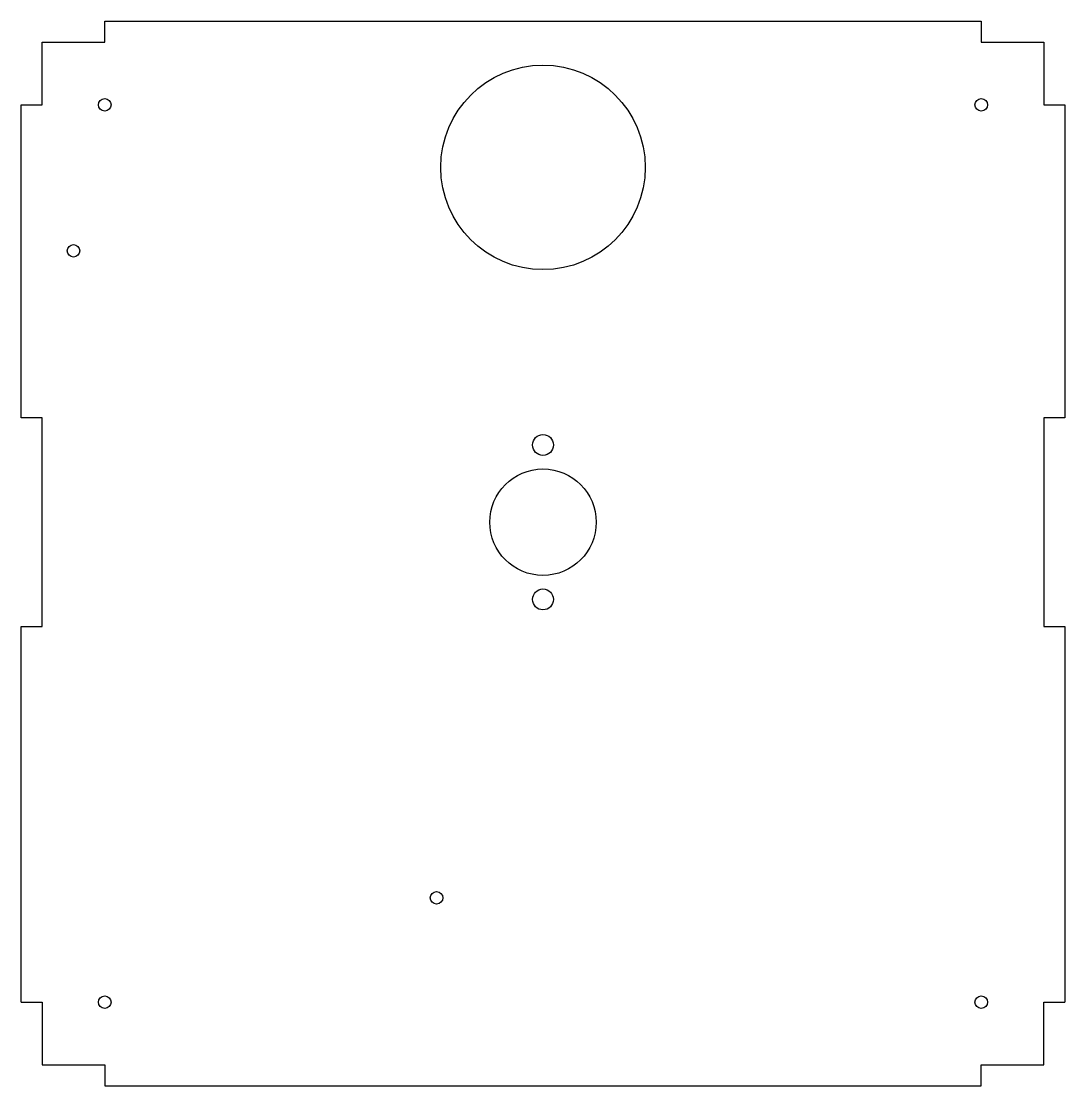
# Model space of a CAD drawing. Header units: inches. Extents: x 0 to 250, y 0 to 255.
import ezdxf

# ---------------------------------------------------------------- set-up
doc = ezdxf.new("R2010")
doc.units = ezdxf.units.IN
doc.header["$MEASUREMENT"] = 0

msp = doc.modelspace()

# ---------------------------------------------------------------- linework, layer by layer
for p, q in [((20, 250), (20, 255)), ((20, 255), (230, 255)), ((230, 255), (230, 250)), ((5, 235), (5, 250)), ((5, 250), (20, 250)), ((230, 250), (245, 250)), ((245, 250), (245, 235)), ((0, 235), (5, 235)), ((0, 160), (0, 235)), ((245, 235), (250, 235)), ((250, 235), (250, 160)), ((5, 160), (0, 160)), ((5, 110), (5, 160)), ((250, 160), (245, 160)), ((245, 160), (245, 110)), ((0, 20), (0, 110)), ((0, 110), (5, 110)), ((245, 110), (250, 110)), ((250, 110), (250, 20)), ((0, 20), (5, 20)), ((5, 20), (5, 5)), ((245, 5), (245, 20)), ((245, 20), (250, 20)), ((5, 5), (20, 5)), ((20, 5), (20, 0)), ((230, 0), (230, 5)), ((230, 5), (245, 5)), ((20, 0), (230, 0))]:
    msp.add_line(p, q)
for centre, radius in [((125, 220), 24.5), ((20, 235), 1.5), ((230, 235), 1.5), ((12.5, 200), 1.5), ((125, 153.5), 2.5), ((125, 135), 12.75), ((125, 116.5), 2.5), ((99.5, 45), 1.5), ((20, 20), 1.5), ((230, 20), 1.5)]:
    msp.add_circle(centre, radius)

doc.saveas('drawing.dxf')
